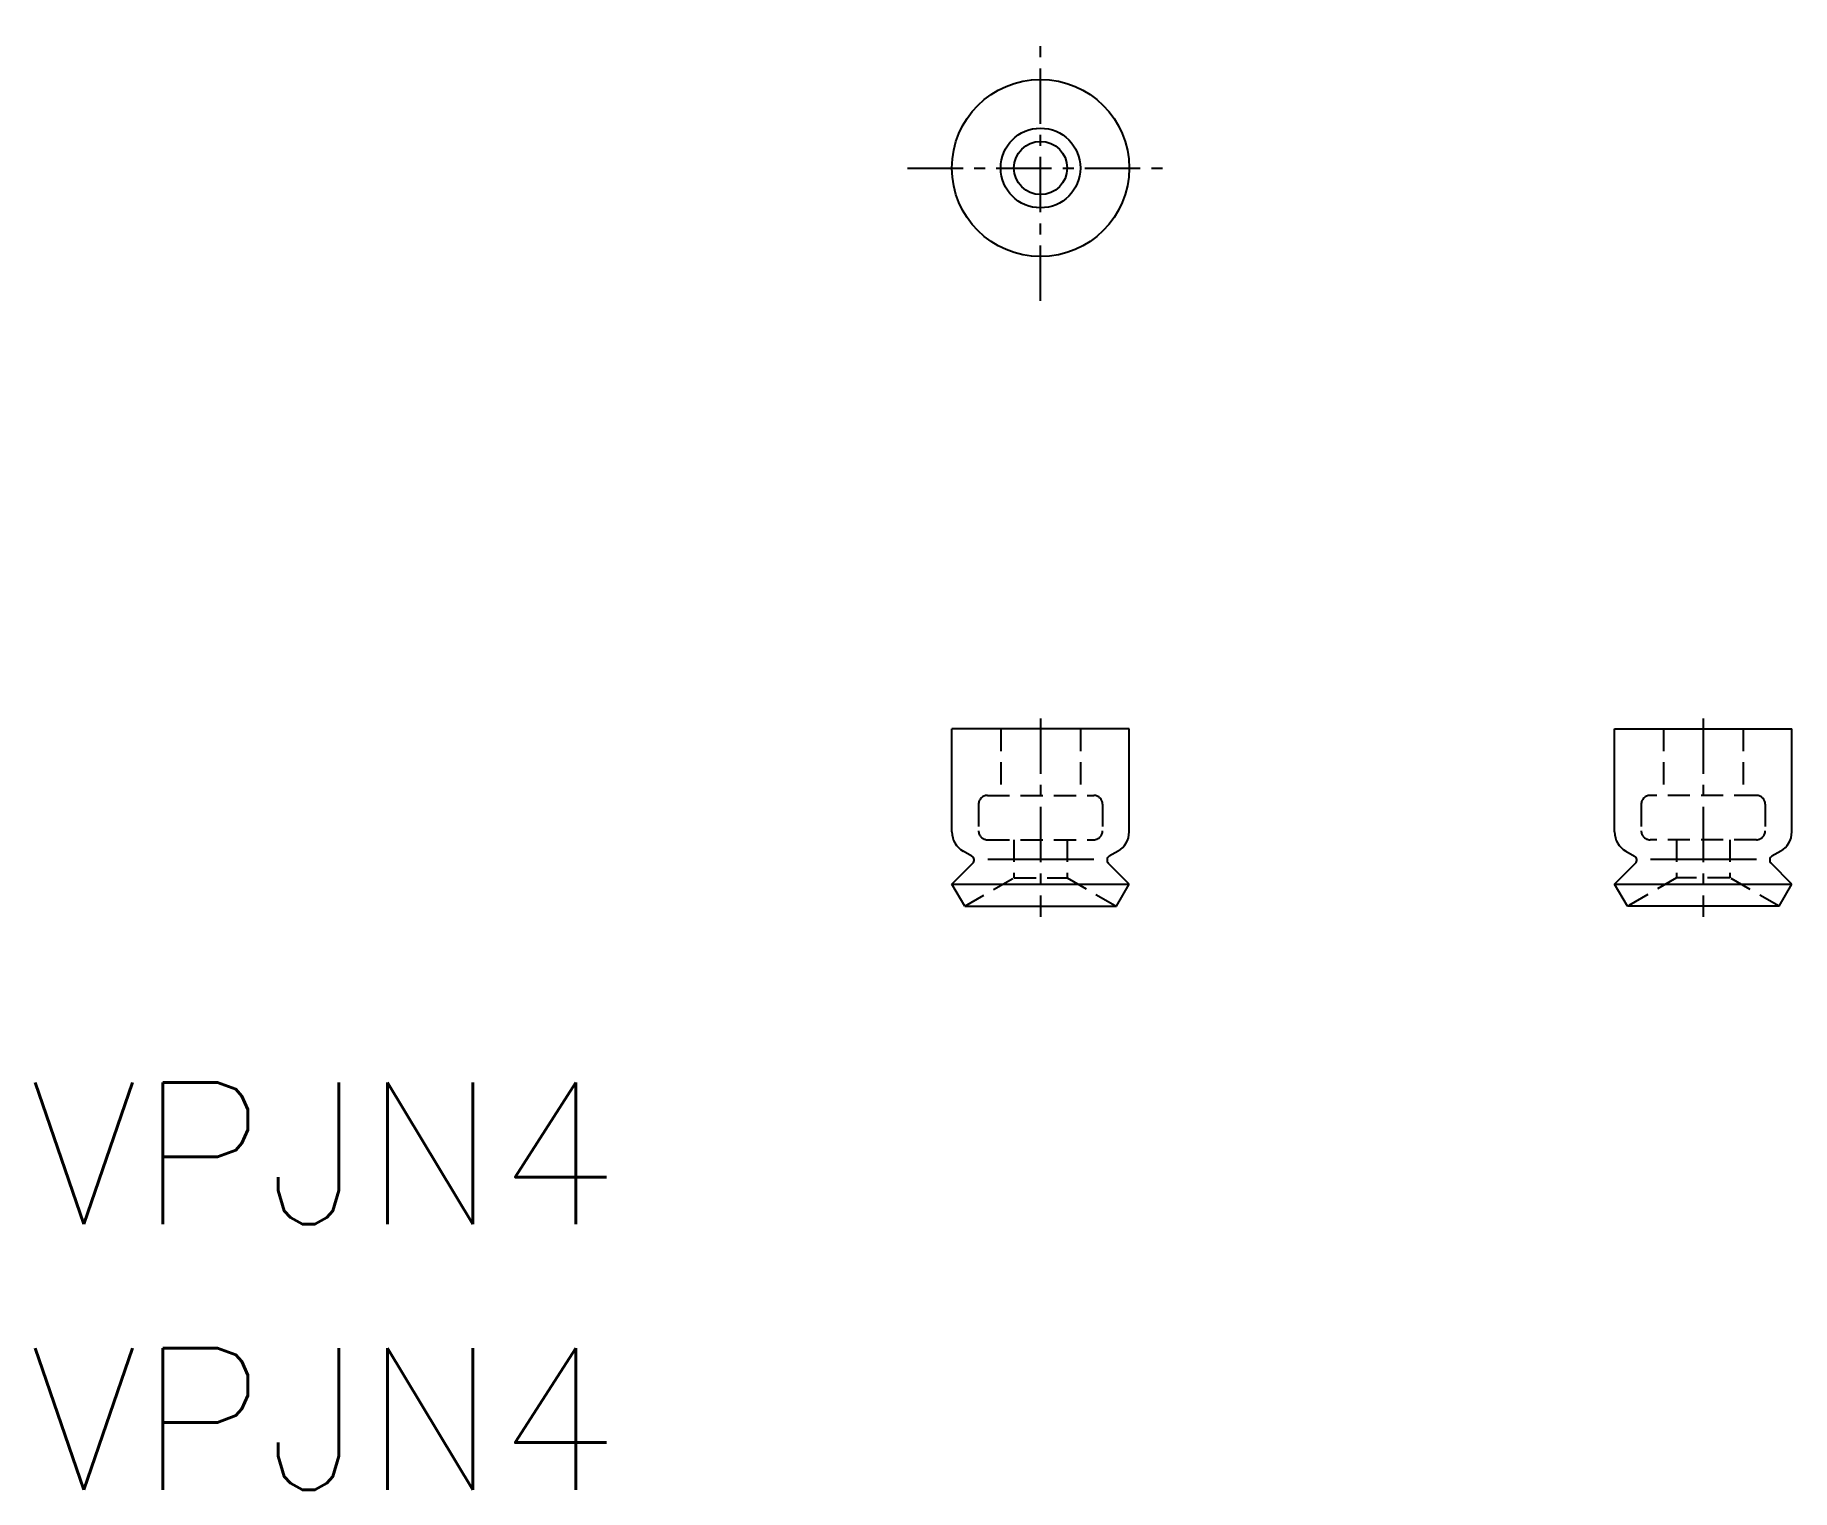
# Model space of a CAD drawing. Extents: x 25.7 to 65.3, y 6.9 to 39.8.
import ezdxf

# ---------------------------------------------------------------- set-up
doc = ezdxf.new("R2010")
doc.units = 0
doc.linetypes.add('CENTER', pattern=[2, 1.25, -0.25, 0.25, -0.25])
doc.linetypes.add('DASHED', pattern=[0.75, 0.5, -0.25])
doc.layers.get('0').update_dxf_attribs({"linetype": 'CONTINUOUS'})
doc.layers.add('CENTER', color=1, linetype='CENTER')
doc.styles.get("Standard").update_dxf_attribs({"font": 'txt.shx'})

msp = doc.modelspace()

# ---------------------------------------------------------------- linework, layer by layer
at = {"color": 7, "linetype": 'CONTINUOUS'}
for p, q in [((46.381, 21.799), (46.381, 24.122)), ((50.381, 24.122), (46.381, 24.122)), ((50.381, 21.799), (50.381, 24.122)), ((61.336, 24.122), (65.336, 24.122)), ((61.336, 21.799), (61.336, 24.122)), ((65.336, 21.799), (65.336, 24.122)), ((46.381, 20.622), (46.852, 21.093)), ((46.831, 21.25), (46.631, 21.366)), ((50.381, 20.622), (49.91, 21.093)), ((50.131, 21.366), (49.931, 21.25)), ((61.336, 20.622), (61.807, 21.093)), ((61.586, 21.366), (61.786, 21.25)), ((65.336, 20.622), (64.866, 21.093)), ((65.086, 21.366), (64.886, 21.25)), ((46.67, 20.122), (46.381, 20.622)), ((46.381, 20.622), (50.381, 20.622)), ((50.092, 20.122), (50.381, 20.622)), ((61.625, 20.122), (61.336, 20.622)), ((61.336, 20.622), (65.336, 20.622)), ((65.048, 20.122), (65.336, 20.622)), ((46.67, 20.122), (50.092, 20.122)), ((65.048, 20.122), (61.625, 20.122))]:
    msp.add_line(p, q, dxfattribs=at)
at = {"color": 3, "linetype": 'DASHED'}
for p, q in [((47.481, 24.122), (47.481, 22.622)), ((49.281, 24.122), (49.281, 22.622)), ((62.436, 24.122), (62.436, 22.622)), ((64.236, 24.122), (64.236, 22.622)), ((47.181, 22.622), (49.581, 22.622)), ((64.536, 22.622), (62.136, 22.622)), ((46.981, 22.422), (46.981, 21.822)), ((49.781, 22.422), (49.781, 21.822)), ((61.936, 22.422), (61.936, 21.822)), ((64.736, 22.422), (64.736, 21.822)), ((47.181, 21.622), (49.581, 21.622)), ((47.781, 21.622), (47.781, 20.764)), ((48.981, 21.622), (48.981, 20.764)), ((64.536, 21.622), (62.136, 21.622)), ((62.736, 21.622), (62.736, 20.764)), ((63.936, 21.622), (63.936, 20.764)), ((46.67, 20.122), (47.781, 20.764)), ((47.781, 20.764), (48.981, 20.764)), ((48.981, 20.764), (50.092, 20.122)), ((62.736, 20.764), (61.625, 20.122)), ((63.936, 20.764), (62.736, 20.764)), ((65.048, 20.122), (63.936, 20.764))]:
    msp.add_line(p, q, dxfattribs=at)
at = {"color": 3, "linetype": 'CONTINUOUS'}
for p, q in [((47.191, 21.185), (49.58, 21.185)), ((62.147, 21.185), (64.535, 21.185))]:
    msp.add_line(p, q, dxfattribs=at)
at = {"color": 7, "linetype": 'CONTINUOUS'}
for radius in [2, 0.9, 0.6]:
    msp.add_circle((48.381, 36.786), radius, dxfattribs=at)
at = {"color": 3, "linetype": 'DASHED'}
for centre, start, end in [((47.181, 22.422), 90, 180), ((49.581, 22.422), 0, 90), ((62.136, 22.422), 90, 180), ((64.536, 22.422), 0, 90), ((47.181, 21.822), 180, 270), ((49.581, 21.822), 270, 0), ((62.136, 21.822), 180, 270), ((64.536, 21.822), 270, 0)]:
    msp.add_arc(centre, 0.2, start, end, dxfattribs=at)
at = {"color": 7, "linetype": 'CONTINUOUS'}
for centre, radius, start, end in [((46.881, 21.799), 0.5, 180, 240), ((49.881, 21.799), 0.5, 300, 0), ((61.836, 21.799), 0.5, 180, 240), ((64.836, 21.799), 0.5, 300, 0), ((46.781, 21.164), 0.1, 315, 60), ((49.981, 21.164), 0.1, 120, 225), ((61.736, 21.164), 0.1, 315, 60), ((64.936, 21.164), 0.1, 120, 225)]:
    msp.add_arc(centre, radius, start, end, dxfattribs=at)
at = {"layer": 'CENTER', "color": 1, "linetype": 'CENTER'}
for p, q in [((48.381, 33.786), (48.381, 39.786)), ((45.381, 36.786), (51.381, 36.786)), ((48.381, 24.362), (48.381, 19.88)), ((63.336, 24.362), (63.336, 19.88))]:
    msp.add_line(p, q, dxfattribs=at)

# ---------------------------------------------------------------- texts
at = {"color": 7, "linetype": 'CONTINUOUS'}
for p in [(25.554, 12.94), (25.554, 6.945)]:
    msp.add_text('VPJN4', height=3.2, dxfattribs=at).set_placement(p)

doc.saveas('drawing.dxf')
